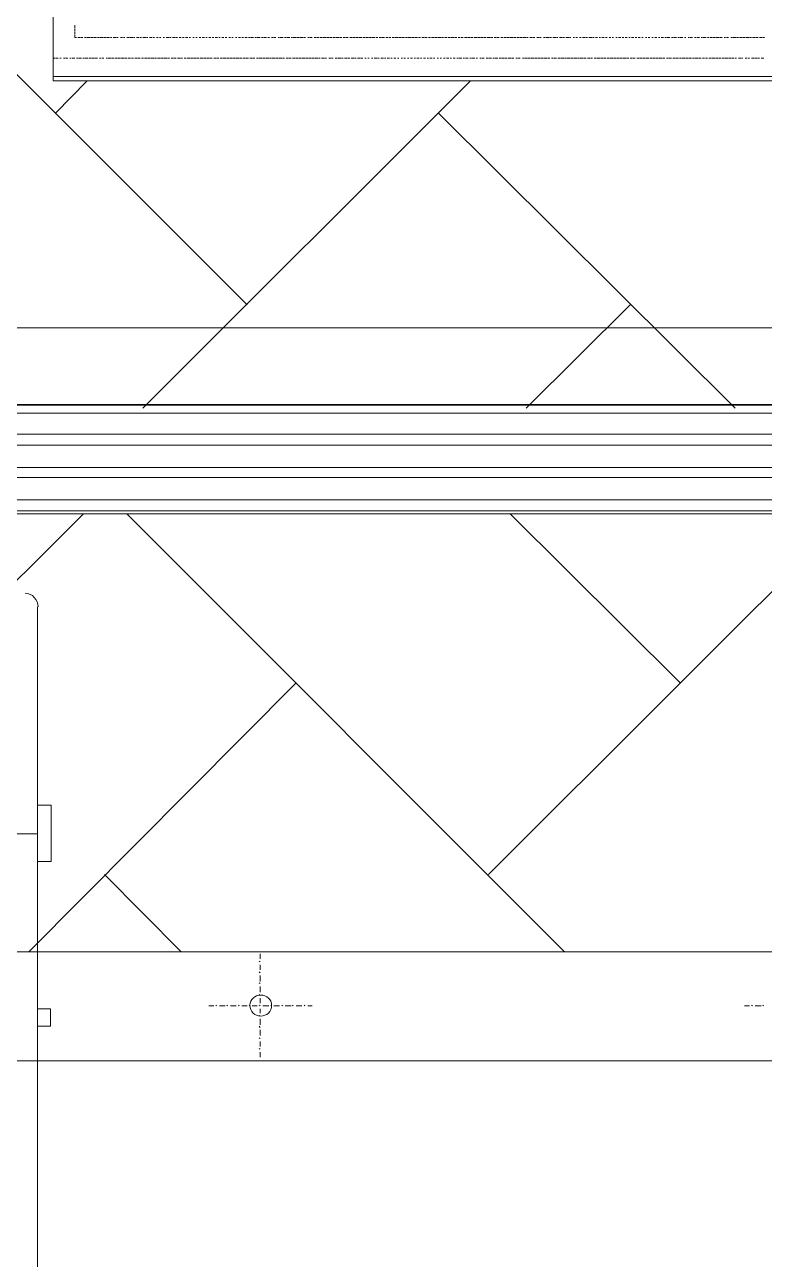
# Model space of a CAD drawing. Header units: millimetres. Extents: x 2928 to 3112, y 1220 to 1280.
# Drawn here: x 2949.934 to 2951.639, y 1262.581 to 1265.428 of the extents above; entities that cross this region are included whole.
import ezdxf

# ---------------------------------------------------------------- set-up
doc = ezdxf.new("R2010")
doc.units = ezdxf.units.MM

msp = doc.modelspace()

# ---------------------------------------------------------------- linework, layer by layer
at = {"color": 9, "linetype": 'Continuous', "lineweight": 13, "true_color": 0xbababa}
for points in [[(2950.44645, 1264.78229), (2949.12143, 1266.10898), (2949.12143, 1266.10898)], [(2950.00477, 1265.22396), (2950.07811, 1265.29896), (2950.07811, 1265.29896)], [(2950.20644, 1264.54395), (2950.96146, 1265.29896), (2950.96146, 1265.29896)], [(2951.57146, 1264.54395), (2950.88812, 1265.22396), (2950.88812, 1265.22396)], [(2951.08979, 1264.54395), (2951.32979, 1264.78229), (2951.32979, 1264.78229)], [(2939.49296, 1264.53229), (2954.77318, 1264.53229), (2954.77318, 1264.53229)], [(2939.49296, 1264.48395), (2954.77318, 1264.48395), (2954.77318, 1264.48395)], [(2939.49296, 1264.45895), (2954.77318, 1264.45895), (2954.77318, 1264.45895)], [(2939.49296, 1264.40729), (2954.77318, 1264.40729), (2954.77318, 1264.40729)], [(2939.49296, 1264.38395), (2954.77318, 1264.38395), (2954.77318, 1264.38395)], [(2939.49296, 1264.33228), (2954.77318, 1264.33228), (2954.77318, 1264.33228)], [(2939.49296, 1264.30728), (2954.77318, 1264.30728), (2954.77318, 1264.30728)], [(2949.23476, 1263.46894), (2950.06978, 1264.30062), (2950.06978, 1264.30062)], [(2951.17812, 1263.2906), (2950.16978, 1264.30062), (2950.16978, 1264.30062)], [(2951.00312, 1263.46894), (2951.83647, 1264.30062), (2951.83647, 1264.30062)], [(2951.4448, 1263.91061), (2951.05312, 1264.30062), (2951.05312, 1264.30062)], [(2949.94311, 1263.2906), (2950.55978, 1263.91061), (2950.55978, 1263.91061)], [(2950.29478, 1263.2906), (2950.11811, 1263.46894), (2950.11811, 1263.46894)]]:
    msp.add_lwpolyline(points, dxfattribs=at)
at = {"color": 7, "linetype": 'Continuous', "lineweight": 20, "true_color": 0x000007}
for points in [[(2952.0148, 1265.75397), (2949.99977, 1265.75397), (2949.99977, 1265.29896), (2952.0148, 1265.29896)], [(2954.85818, 1263.03893), (2954.85818, 1263.2906), (2940.24797, 1263.2906), (2940.24797, 1240.06027), (2954.82318, 1240.06027), (2954.82318, 1240.31361), (2940.49964, 1240.31361), (2940.49964, 1263.03893)]]:
    msp.add_lwpolyline(points, close=True, dxfattribs=at)
at = {"color": 252, "linetype": 'Continuous', "lineweight": 13, "true_color": 0x989898}
for points in [[(2950.04978, 1265.4273), (2950.04978, 1265.42063), (2950.04978, 1265.42063)], [(2950.04978, 1265.41897), (2950.04978, 1265.41397), (2950.04978, 1265.41397)], [(2950.04978, 1265.4123), (2950.04978, 1265.40563), (2950.04978, 1265.40563)], [(2950.04978, 1265.40397), (2950.04978, 1265.39897), (2950.05311, 1265.39897)], [(2950.05644, 1265.39897), (2950.06144, 1265.39897), (2950.06144, 1265.39897)], [(2950.06311, 1265.39897), (2950.06811, 1265.39897), (2950.06811, 1265.39897)], [(2950.07144, 1265.39897), (2950.07644, 1265.39897), (2950.07644, 1265.39897)], [(2950.07811, 1265.39897), (2950.08478, 1265.39897), (2950.08478, 1265.39897)], [(2950.08644, 1265.39897), (2950.09144, 1265.39897), (2950.09144, 1265.39897)], [(2950.09311, 1265.39897), (2950.09978, 1265.39897), (2950.09978, 1265.39897)], [(2950.10144, 1265.39897), (2950.10644, 1265.39897), (2950.10644, 1265.39897)], [(2950.10811, 1265.39897), (2950.11478, 1265.39897), (2950.11478, 1265.39897)], [(2950.11644, 1265.39897), (2950.12144, 1265.39897), (2950.12144, 1265.39897)], [(2950.12311, 1265.39897), (2950.12978, 1265.39897), (2950.12978, 1265.39897)], [(2950.13144, 1265.39897), (2950.13478, 1265.39897), (2950.13478, 1265.39897)], [(2950.13811, 1265.39897), (2950.14478, 1265.39897), (2950.14478, 1265.39897)], [(2950.14644, 1265.39897), (2950.14978, 1265.39897), (2950.14978, 1265.39897)], [(2950.15478, 1265.39897), (2950.15978, 1265.39897), (2950.15978, 1265.39897)], [(2950.16144, 1265.39897), (2950.16478, 1265.39897), (2950.16478, 1265.39897)], [(2950.16978, 1265.39897), (2950.17478, 1265.39897), (2950.17478, 1265.39897)], [(2950.17644, 1265.39897), (2950.18311, 1265.39897), (2950.18311, 1265.39897)], [(2950.18478, 1265.39897), (2950.18811, 1265.39897), (2950.18811, 1265.39897)], [(2950.19144, 1265.39897), (2950.19811, 1265.39897), (2950.19811, 1265.39897)], [(2950.19978, 1265.39897), (2950.20311, 1265.39897), (2950.20311, 1265.39897)], [(2950.20644, 1265.39897), (2950.21311, 1265.39897), (2950.21311, 1265.39897)], [(2950.21478, 1265.39897), (2950.21811, 1265.39897), (2950.21811, 1265.39897)], [(2950.22144, 1265.39897), (2950.22811, 1265.39897), (2950.22811, 1265.39897)], [(2950.22978, 1265.39897), (2950.23311, 1265.39897), (2950.23311, 1265.39897)], [(2950.23811, 1265.39897), (2950.24144, 1265.39897), (2950.24144, 1265.39897)], [(2950.24478, 1265.39897), (2950.24811, 1265.39897), (2950.24811, 1265.39897)], [(2950.25311, 1265.39897), (2950.25644, 1265.39897), (2950.25644, 1265.39897)], [(2950.25978, 1265.39897), (2950.26645, 1265.39897), (2950.26645, 1265.39897)], [(2950.26811, 1265.39897), (2950.27145, 1265.39897), (2950.27145, 1265.39897)], [(2950.27478, 1265.39897), (2950.28145, 1265.39897), (2950.28145, 1265.39897)], [(2950.28311, 1265.39897), (2950.28645, 1265.39897), (2950.28645, 1265.39897)], [(2950.28978, 1265.39897), (2950.29478, 1265.39897), (2950.29478, 1265.39897)], [(2950.29811, 1265.39897), (2950.30145, 1265.39897), (2950.30145, 1265.39897)], [(2950.30478, 1265.39897), (2950.30978, 1265.39897), (2950.30978, 1265.39897)], [(2950.31311, 1265.39897), (2950.31645, 1265.39897), (2950.31645, 1265.39897)], [(2950.32145, 1265.39897), (2950.32478, 1265.39897), (2950.32478, 1265.39897)], [(2950.32811, 1265.39897), (2950.33145, 1265.39897), (2950.33145, 1265.39897)], [(2950.33645, 1265.39897), (2950.33978, 1265.39897), (2950.33978, 1265.39897)], [(2950.34311, 1265.39897), (2950.34811, 1265.39897), (2950.34811, 1265.39897)], [(2950.35145, 1265.39897), (2950.35478, 1265.39897), (2950.35478, 1265.39897)], [(2950.35811, 1265.39897), (2950.36311, 1265.39897), (2950.36311, 1265.39897)], [(2950.36645, 1265.39897), (2950.36978, 1265.39897), (2950.36978, 1265.39897)], [(2950.37311, 1265.39897), (2950.37811, 1265.39897), (2950.37811, 1265.39897)], [(2950.38145, 1265.39897), (2950.38478, 1265.39897), (2950.38478, 1265.39897)], [(2950.38811, 1265.39897), (2950.39311, 1265.39897), (2950.39311, 1265.39897)], [(2950.39645, 1265.39897), (2950.39978, 1265.39897), (2950.39978, 1265.39897)], [(2950.40478, 1265.39897), (2950.40811, 1265.39897), (2950.40811, 1265.39897)], [(2950.41145, 1265.39897), (2950.41478, 1265.39897), (2950.41478, 1265.39897)], [(2950.41978, 1265.39897), (2950.42311, 1265.39897), (2950.42311, 1265.39897)], [(2950.42645, 1265.39897), (2950.43145, 1265.39897), (2950.43145, 1265.39897)], [(2950.43478, 1265.39897), (2950.43811, 1265.39897), (2950.43811, 1265.39897)], [(2950.44145, 1265.39897), (2950.44645, 1265.39897), (2950.44645, 1265.39897)], [(2950.44978, 1265.39897), (2950.45311, 1265.39897), (2950.45311, 1265.39897)], [(2950.45478, 1265.39897), (2950.46145, 1265.39897), (2950.46145, 1265.39897)], [(2950.46478, 1265.39897), (2950.46811, 1265.39897), (2950.46811, 1265.39897)], [(2950.46978, 1265.39897), (2950.47645, 1265.39897), (2950.47645, 1265.39897)], [(2950.47978, 1265.39897), (2950.48311, 1265.39897), (2950.48311, 1265.39897)], [(2950.48478, 1265.39897), (2950.49145, 1265.39897), (2950.49145, 1265.39897)], [(2950.49478, 1265.39897), (2950.49812, 1265.39897), (2950.49812, 1265.39897)], [(2950.50312, 1265.39897), (2950.50645, 1265.39897), (2950.50645, 1265.39897)], [(2950.50812, 1265.39897), (2950.51312, 1265.39897), (2950.51312, 1265.39897)], [(2950.51812, 1265.39897), (2950.52145, 1265.39897), (2950.52145, 1265.39897)], [(2950.52312, 1265.39897), (2950.52978, 1265.39897), (2950.52978, 1265.39897)], [(2950.53312, 1265.39897), (2950.53645, 1265.39897), (2950.53645, 1265.39897)], [(2950.53812, 1265.39897), (2950.54478, 1265.39897), (2950.54478, 1265.39897)], [(2950.54812, 1265.39897), (2950.55145, 1265.39897), (2950.55145, 1265.39897)], [(2950.55312, 1265.39897), (2950.55978, 1265.39897), (2950.55978, 1265.39897)], [(2950.56145, 1265.39897), (2950.56645, 1265.39897), (2950.56645, 1265.39897)], [(2950.56812, 1265.39897), (2950.57478, 1265.39897), (2950.57478, 1265.39897)], [(2950.57645, 1265.39897), (2950.58145, 1265.39897), (2950.58145, 1265.39897)], [(2950.58645, 1265.39897), (2950.58978, 1265.39897), (2950.58978, 1265.39897)], [(2950.59145, 1265.39897), (2950.59645, 1265.39897), (2950.59645, 1265.39897)], [(2950.60145, 1265.39897), (2950.60478, 1265.39897), (2950.60478, 1265.39897)], [(2950.60645, 1265.39897), (2950.61312, 1265.39897), (2950.61312, 1265.39897)], [(2950.61478, 1265.39897), (2950.61978, 1265.39897), (2950.61978, 1265.39897)], [(2950.62145, 1265.39897), (2950.62812, 1265.39897), (2950.62812, 1265.39897)], [(2950.62978, 1265.39897), (2950.63478, 1265.39897), (2950.63478, 1265.39897)], [(2950.63645, 1265.39897), (2950.64312, 1265.39897), (2950.64312, 1265.39897)], [(2950.64478, 1265.39897), (2950.64978, 1265.39897), (2950.64978, 1265.39897)], [(2950.65145, 1265.39897), (2950.65812, 1265.39897), (2950.65812, 1265.39897)], [(2950.65978, 1265.39897), (2950.66478, 1265.39897), (2950.66478, 1265.39897)], [(2950.66812, 1265.39897), (2950.67312, 1265.39897), (2950.67312, 1265.39897)], [(2950.67478, 1265.39897), (2950.67978, 1265.39897), (2950.67978, 1265.39897)], [(2950.68312, 1265.39897), (2950.68812, 1265.39897), (2950.68812, 1265.39897)], [(2950.68978, 1265.39897), (2950.69645, 1265.39897), (2950.69645, 1265.39897)], [(2950.69812, 1265.39897), (2950.70312, 1265.39897), (2950.70312, 1265.39897)], [(2950.70478, 1265.39897), (2950.71145, 1265.39897), (2950.71145, 1265.39897)], [(2950.71312, 1265.39897), (2950.71812, 1265.39897), (2950.71812, 1265.39897)], [(2950.71978, 1265.39897), (2950.72645, 1265.39897), (2950.72645, 1265.39897)], [(2950.72812, 1265.39897), (2950.73312, 1265.39897), (2950.73312, 1265.39897)], [(2950.73479, 1265.39897), (2950.74145, 1265.39897), (2950.74145, 1265.39897)], [(2950.74312, 1265.39897), (2950.74812, 1265.39897), (2950.74812, 1265.39897)], [(2950.75145, 1265.39897), (2950.75645, 1265.39897), (2950.75645, 1265.39897)], [(2950.75812, 1265.39897), (2950.76312, 1265.39897), (2950.76312, 1265.39897)], [(2950.76645, 1265.39897), (2950.77145, 1265.39897), (2950.77145, 1265.39897)], [(2950.77312, 1265.39897), (2950.77812, 1265.39897), (2950.77812, 1265.39897)], [(2950.78145, 1265.39897), (2950.78645, 1265.39897), (2950.78645, 1265.39897)], [(2950.78812, 1265.39897), (2950.79479, 1265.39897), (2950.79479, 1265.39897)], [(2950.79645, 1265.39897), (2950.80145, 1265.39897), (2950.80145, 1265.39897)], [(2950.80312, 1265.39897), (2950.80979, 1265.39897), (2950.80979, 1265.39897)], [(2950.81145, 1265.39897), (2950.81645, 1265.39897), (2950.81645, 1265.39897)], [(2950.81812, 1265.39897), (2950.82479, 1265.39897), (2950.82479, 1265.39897)], [(2950.82645, 1265.39897), (2950.83145, 1265.39897), (2950.83145, 1265.39897)], [(2950.83312, 1265.39897), (2950.83979, 1265.39897), (2950.83979, 1265.39897)], [(2950.84145, 1265.39897), (2950.84645, 1265.39897), (2950.84645, 1265.39897)], [(2950.84979, 1265.39897), (2950.85479, 1265.39897), (2950.85479, 1265.39897)], [(2950.85645, 1265.39897), (2950.86145, 1265.39897), (2950.86145, 1265.39897)], [(2950.86479, 1265.39897), (2950.86979, 1265.39897), (2950.86979, 1265.39897)], [(2950.87145, 1265.39897), (2950.87812, 1265.39897), (2950.87812, 1265.39897)], [(2950.87979, 1265.39897), (2950.88479, 1265.39897), (2950.88479, 1265.39897)], [(2950.88645, 1265.39897), (2950.89312, 1265.39897), (2950.89312, 1265.39897)], [(2950.89479, 1265.39897), (2950.89979, 1265.39897), (2950.89979, 1265.39897)], [(2950.90145, 1265.39897), (2950.90812, 1265.39897), (2950.90812, 1265.39897)], [(2950.90979, 1265.39897), (2950.91479, 1265.39897), (2950.91479, 1265.39897)], [(2950.91645, 1265.39897), (2950.92312, 1265.39897), (2950.92312, 1265.39897)], [(2950.92479, 1265.39897), (2950.92979, 1265.39897), (2950.92979, 1265.39897)], [(2950.93312, 1265.39897), (2950.93812, 1265.39897), (2950.93812, 1265.39897)], [(2950.93979, 1265.39897), (2950.94479, 1265.39897), (2950.94479, 1265.39897)], [(2950.94812, 1265.39897), (2950.95312, 1265.39897), (2950.95312, 1265.39897)], [(2950.95479, 1265.39897), (2950.96146, 1265.39897), (2950.96146, 1265.39897)], [(2950.96312, 1265.39897), (2950.96812, 1265.39897), (2950.96812, 1265.39897)], [(2950.96979, 1265.39897), (2950.97646, 1265.39897), (2950.97646, 1265.39897)], [(2950.97812, 1265.39897), (2950.98312, 1265.39897), (2950.98312, 1265.39897)], [(2950.98479, 1265.39897), (2950.99146, 1265.39897), (2950.99146, 1265.39897)], [(2950.99312, 1265.39897), (2950.99812, 1265.39897), (2950.99812, 1265.39897)], [(2950.99979, 1265.39897), (2951.00646, 1265.39897), (2951.00646, 1265.39897)], [(2951.00812, 1265.39897), (2951.01312, 1265.39897), (2951.01312, 1265.39897)], [(2951.01646, 1265.39897), (2951.02146, 1265.39897), (2951.02146, 1265.39897)], [(2951.02312, 1265.39897), (2951.02812, 1265.39897), (2951.02812, 1265.39897)], [(2951.03146, 1265.39897), (2951.03646, 1265.39897), (2951.03646, 1265.39897)], [(2951.03812, 1265.39897), (2951.04479, 1265.39897), (2951.04479, 1265.39897)], [(2951.04646, 1265.39897), (2951.05146, 1265.39897), (2951.05146, 1265.39897)], [(2951.05312, 1265.39897), (2951.05979, 1265.39897), (2951.05979, 1265.39897)], [(2951.06146, 1265.39897), (2951.06646, 1265.39897), (2951.06646, 1265.39897)], [(2951.06812, 1265.39897), (2951.07479, 1265.39897), (2951.07479, 1265.39897)], [(2951.07646, 1265.39897), (2951.08146, 1265.39897), (2951.08146, 1265.39897)], [(2951.08312, 1265.39897), (2951.08979, 1265.39897), (2951.08979, 1265.39897)], [(2951.09146, 1265.39897), (2951.09479, 1265.39897), (2951.09479, 1265.39897)], [(2951.09812, 1265.39897), (2951.10479, 1265.39897), (2951.10479, 1265.39897)], [(2951.10646, 1265.39897), (2951.10979, 1265.39897), (2951.10979, 1265.39897)], [(2951.11479, 1265.39897), (2951.11979, 1265.39897), (2951.11979, 1265.39897)], [(2951.12146, 1265.39897), (2951.12479, 1265.39897), (2951.12479, 1265.39897)], [(2951.12979, 1265.39897), (2951.13479, 1265.39897), (2951.13479, 1265.39897)], [(2951.13646, 1265.39897), (2951.14312, 1265.39897), (2951.14312, 1265.39897)], [(2951.14479, 1265.39897), (2951.14812, 1265.39897), (2951.14812, 1265.39897)], [(2951.15146, 1265.39897), (2951.15812, 1265.39897), (2951.15812, 1265.39897)], [(2951.15979, 1265.39897), (2951.16312, 1265.39897), (2951.16312, 1265.39897)], [(2951.16646, 1265.39897), (2951.17312, 1265.39897), (2951.17312, 1265.39897)], [(2951.17479, 1265.39897), (2951.17812, 1265.39897), (2951.17812, 1265.39897)], [(2951.18146, 1265.39897), (2951.18812, 1265.39897), (2951.18812, 1265.39897)], [(2951.18979, 1265.39897), (2951.19312, 1265.39897), (2951.19312, 1265.39897)], [(2951.19813, 1265.39897), (2951.20146, 1265.39897), (2951.20146, 1265.39897)], [(2951.20479, 1265.39897), (2951.20813, 1265.39897), (2951.20813, 1265.39897)], [(2951.21313, 1265.39897), (2951.21646, 1265.39897), (2951.21646, 1265.39897)], [(2951.21979, 1265.39897), (2951.22646, 1265.39897), (2951.22646, 1265.39897)], [(2951.22813, 1265.39897), (2951.23146, 1265.39897), (2951.23146, 1265.39897)], [(2951.23479, 1265.39897), (2951.24146, 1265.39897), (2951.24146, 1265.39897)], [(2951.24313, 1265.39897), (2951.24646, 1265.39897), (2951.24646, 1265.39897)], [(2951.24979, 1265.39897), (2951.25479, 1265.39897), (2951.25479, 1265.39897)], [(2951.25813, 1265.39897), (2951.26146, 1265.39897), (2951.26146, 1265.39897)], [(2951.26479, 1265.39897), (2951.26979, 1265.39897), (2951.26979, 1265.39897)], [(2951.27313, 1265.39897), (2951.27646, 1265.39897), (2951.27646, 1265.39897)], [(2951.28146, 1265.39897), (2951.28479, 1265.39897), (2951.28479, 1265.39897)], [(2951.28813, 1265.39897), (2951.29146, 1265.39897), (2951.29146, 1265.39897)], [(2951.29646, 1265.39897), (2951.29979, 1265.39897), (2951.29979, 1265.39897)], [(2951.30313, 1265.39897), (2951.30813, 1265.39897), (2951.30813, 1265.39897)], [(2951.31146, 1265.39897), (2951.31479, 1265.39897), (2951.31479, 1265.39897)], [(2951.31813, 1265.39897), (2951.32313, 1265.39897), (2951.32313, 1265.39897)], [(2951.32646, 1265.39897), (2951.32979, 1265.39897), (2951.32979, 1265.39897)], [(2951.33313, 1265.39897), (2951.33813, 1265.39897), (2951.33813, 1265.39897)], [(2951.34146, 1265.39897), (2951.34479, 1265.39897), (2951.34479, 1265.39897)], [(2951.34813, 1265.39897), (2951.35313, 1265.39897), (2951.35313, 1265.39897)], [(2951.35646, 1265.39897), (2951.35979, 1265.39897), (2951.35979, 1265.39897)], [(2951.36479, 1265.39897), (2951.36813, 1265.39897), (2951.36813, 1265.39897)], [(2951.37146, 1265.39897), (2951.37479, 1265.39897), (2951.37479, 1265.39897)], [(2951.37979, 1265.39897), (2951.38313, 1265.39897), (2951.38313, 1265.39897)], [(2951.38646, 1265.39897), (2951.39146, 1265.39897), (2951.39146, 1265.39897)], [(2951.39479, 1265.39897), (2951.39813, 1265.39897), (2951.39813, 1265.39897)], [(2951.40146, 1265.39897), (2951.40646, 1265.39897), (2951.40646, 1265.39897)], [(2951.40979, 1265.39897), (2951.41313, 1265.39897), (2951.41313, 1265.39897)], [(2951.41479, 1265.39897), (2951.42146, 1265.39897), (2951.42146, 1265.39897)], [(2951.42479, 1265.39897), (2951.42813, 1265.39897), (2951.42813, 1265.39897)], [(2951.4298, 1265.39897), (2951.43646, 1265.39897), (2951.43646, 1265.39897)], [(2951.4398, 1265.39897), (2951.44313, 1265.39897), (2951.44313, 1265.39897)], [(2951.4448, 1265.39897), (2951.45146, 1265.39897), (2951.45146, 1265.39897)], [(2951.4548, 1265.39897), (2951.45813, 1265.39897), (2951.45813, 1265.39897)], [(2951.46313, 1265.39897), (2951.46646, 1265.39897), (2951.46646, 1265.39897)], [(2951.46813, 1265.39897), (2951.47313, 1265.39897), (2951.47313, 1265.39897)], [(2951.47813, 1265.39897), (2951.48146, 1265.39897), (2951.48146, 1265.39897)], [(2951.48313, 1265.39897), (2951.4898, 1265.39897), (2951.4898, 1265.39897)], [(2951.49313, 1265.39897), (2951.49646, 1265.39897), (2951.49646, 1265.39897)], [(2951.49813, 1265.39897), (2951.5048, 1265.39897), (2951.5048, 1265.39897)], [(2951.50813, 1265.39897), (2951.51146, 1265.39897), (2951.51146, 1265.39897)], [(2951.51313, 1265.39897), (2951.5198, 1265.39897), (2951.5198, 1265.39897)], [(2951.52146, 1265.39897), (2951.52646, 1265.39897), (2951.52646, 1265.39897)], [(2951.52813, 1265.39897), (2951.5348, 1265.39897), (2951.5348, 1265.39897)], [(2951.53646, 1265.39897), (2951.54146, 1265.39897), (2951.54146, 1265.39897)], [(2951.54646, 1265.39897), (2951.5498, 1265.39897), (2951.5498, 1265.39897)], [(2951.55146, 1265.39897), (2951.55646, 1265.39897), (2951.55646, 1265.39897)], [(2951.56146, 1265.39897), (2951.5648, 1265.39897), (2951.5648, 1265.39897)], [(2951.56646, 1265.39897), (2951.57313, 1265.39897), (2951.57313, 1265.39897)], [(2951.5748, 1265.39897), (2951.5798, 1265.39897), (2951.5798, 1265.39897)], [(2951.58146, 1265.39897), (2951.58813, 1265.39897), (2951.58813, 1265.39897)], [(2951.5898, 1265.39897), (2951.5948, 1265.39897), (2951.5948, 1265.39897)], [(2951.59646, 1265.39897), (2951.60313, 1265.39897), (2951.60313, 1265.39897)], [(2951.6048, 1265.39897), (2951.6098, 1265.39897), (2951.6098, 1265.39897)], [(2951.61146, 1265.39897), (2951.61813, 1265.39897), (2951.61813, 1265.39897)], [(2951.6198, 1265.39897), (2951.6248, 1265.39897), (2951.6248, 1265.39897)], [(2951.62813, 1265.39897), (2951.63313, 1265.39897), (2951.63313, 1265.39897)], [(2951.6348, 1265.39897), (2951.6398, 1265.39897), (2951.6398, 1265.39897)], [(2949.99977, 1265.35063), (2950.00311, 1265.35063), (2950.00311, 1265.35063)], [(2950.00477, 1265.35063), (2950.01144, 1265.35063), (2950.01144, 1265.35063)], [(2950.01477, 1265.35063), (2950.01811, 1265.35063), (2950.01811, 1265.35063)], [(2950.02311, 1265.35063), (2950.02644, 1265.35063), (2950.02644, 1265.35063)], [(2950.02811, 1265.35063), (2950.03311, 1265.35063), (2950.03311, 1265.35063)], [(2950.03811, 1265.35063), (2950.04144, 1265.35063), (2950.04144, 1265.35063)], [(2950.04311, 1265.35063), (2950.04978, 1265.35063), (2950.04978, 1265.35063)], [(2950.05311, 1265.35063), (2950.05644, 1265.35063), (2950.05644, 1265.35063)], [(2950.05811, 1265.35063), (2950.06478, 1265.35063), (2950.06478, 1265.35063)], [(2950.06811, 1265.35063), (2950.07144, 1265.35063), (2950.07144, 1265.35063)], [(2950.07311, 1265.35063), (2950.07978, 1265.35063), (2950.07978, 1265.35063)], [(2950.08144, 1265.35063), (2950.08644, 1265.35063), (2950.08644, 1265.35063)], [(2950.08811, 1265.35063), (2950.09478, 1265.35063), (2950.09478, 1265.35063)], [(2950.09644, 1265.35063), (2950.10144, 1265.35063), (2950.10144, 1265.35063)], [(2950.10644, 1265.35063), (2950.10978, 1265.35063), (2950.10978, 1265.35063)], [(2950.11144, 1265.35063), (2950.11644, 1265.35063), (2950.11644, 1265.35063)], [(2950.12144, 1265.35063), (2950.12478, 1265.35063), (2950.12478, 1265.35063)], [(2950.12644, 1265.35063), (2950.13311, 1265.35063), (2950.13311, 1265.35063)], [(2950.13478, 1265.35063), (2950.13978, 1265.35063), (2950.13978, 1265.35063)], [(2950.14144, 1265.35063), (2950.14811, 1265.35063), (2950.14811, 1265.35063)], [(2950.14978, 1265.35063), (2950.15478, 1265.35063), (2950.15478, 1265.35063)], [(2950.15644, 1265.35063), (2950.16311, 1265.35063), (2950.16311, 1265.35063)], [(2950.16478, 1265.35063), (2950.16978, 1265.35063), (2950.16978, 1265.35063)], [(2950.17144, 1265.35063), (2950.17811, 1265.35063), (2950.17811, 1265.35063)], [(2950.17978, 1265.35063), (2950.18478, 1265.35063), (2950.18478, 1265.35063)], [(2950.18811, 1265.35063), (2950.19311, 1265.35063), (2950.19311, 1265.35063)], [(2950.19478, 1265.35063), (2950.19978, 1265.35063), (2950.19978, 1265.35063)], [(2950.20311, 1265.35063), (2950.20811, 1265.35063), (2950.20811, 1265.35063)], [(2950.20978, 1265.35063), (2950.21644, 1265.35063), (2950.21644, 1265.35063)], [(2950.21811, 1265.35063), (2950.22311, 1265.35063), (2950.22311, 1265.35063)], [(2950.22478, 1265.35063), (2950.23144, 1265.35063), (2950.23144, 1265.35063)], [(2950.23311, 1265.35063), (2950.23811, 1265.35063), (2950.23811, 1265.35063)], [(2950.23978, 1265.35063), (2950.24644, 1265.35063), (2950.24644, 1265.35063)], [(2950.24811, 1265.35063), (2950.25311, 1265.35063), (2950.25311, 1265.35063)], [(2950.25478, 1265.35063), (2950.26145, 1265.35063), (2950.26145, 1265.35063)], [(2950.26311, 1265.35063), (2950.26811, 1265.35063), (2950.26811, 1265.35063)], [(2950.27145, 1265.35063), (2950.27645, 1265.35063), (2950.27645, 1265.35063)], [(2950.27811, 1265.35063), (2950.28311, 1265.35063), (2950.28311, 1265.35063)], [(2950.28645, 1265.35063), (2950.29145, 1265.35063), (2950.29145, 1265.35063)], [(2950.29311, 1265.35063), (2950.29811, 1265.35063), (2950.29811, 1265.35063)], [(2950.30145, 1265.35063), (2950.30645, 1265.35063), (2950.30645, 1265.35063)], [(2950.30811, 1265.35063), (2950.31478, 1265.35063), (2950.31478, 1265.35063)], [(2950.31645, 1265.35063), (2950.32145, 1265.35063), (2950.32145, 1265.35063)], [(2950.32311, 1265.35063), (2950.32978, 1265.35063), (2950.32978, 1265.35063)], [(2950.33145, 1265.35063), (2950.33645, 1265.35063), (2950.33645, 1265.35063)], [(2950.33811, 1265.35063), (2950.34478, 1265.35063), (2950.34478, 1265.35063)], [(2950.34645, 1265.35063), (2950.35145, 1265.35063), (2950.35145, 1265.35063)], [(2950.35311, 1265.35063), (2950.35978, 1265.35063), (2950.35978, 1265.35063)], [(2950.36145, 1265.35063), (2950.36645, 1265.35063), (2950.36645, 1265.35063)], [(2950.36978, 1265.35063), (2950.37478, 1265.35063), (2950.37478, 1265.35063)], [(2950.37645, 1265.35063), (2950.38145, 1265.35063), (2950.38145, 1265.35063)], [(2950.38478, 1265.35063), (2950.38978, 1265.35063), (2950.38978, 1265.35063)], [(2950.39145, 1265.35063), (2950.39811, 1265.35063), (2950.39811, 1265.35063)], [(2950.39978, 1265.35063), (2950.40478, 1265.35063), (2950.40478, 1265.35063)], [(2950.40645, 1265.35063), (2950.41311, 1265.35063), (2950.41311, 1265.35063)], [(2950.41478, 1265.35063), (2950.41978, 1265.35063), (2950.41978, 1265.35063)], [(2950.42145, 1265.35063), (2950.42811, 1265.35063), (2950.42811, 1265.35063)], [(2950.42978, 1265.35063), (2950.43478, 1265.35063), (2950.43478, 1265.35063)], [(2950.43645, 1265.35063), (2950.44311, 1265.35063), (2950.44311, 1265.35063)], [(2950.44478, 1265.35063), (2950.44978, 1265.35063), (2950.44978, 1265.35063)], [(2950.45311, 1265.35063), (2950.45811, 1265.35063), (2950.45811, 1265.35063)], [(2950.45978, 1265.35063), (2950.46478, 1265.35063), (2950.46478, 1265.35063)], [(2950.46811, 1265.35063), (2950.47311, 1265.35063), (2950.47311, 1265.35063)], [(2950.47478, 1265.35063), (2950.48145, 1265.35063), (2950.48145, 1265.35063)], [(2950.48311, 1265.35063), (2950.48811, 1265.35063), (2950.48811, 1265.35063)], [(2950.48978, 1265.35063), (2950.49645, 1265.35063), (2950.49645, 1265.35063)], [(2950.49812, 1265.35063), (2950.50312, 1265.35063), (2950.50312, 1265.35063)], [(2950.50478, 1265.35063), (2950.51145, 1265.35063), (2950.51145, 1265.35063)], [(2950.51312, 1265.35063), (2950.51812, 1265.35063), (2950.51812, 1265.35063)], [(2950.51978, 1265.35063), (2950.52645, 1265.35063), (2950.52645, 1265.35063)], [(2950.52812, 1265.35063), (2950.53312, 1265.35063), (2950.53312, 1265.35063)], [(2950.53645, 1265.35063), (2950.54145, 1265.35063), (2950.54145, 1265.35063)], [(2950.54312, 1265.35063), (2950.54812, 1265.35063), (2950.54812, 1265.35063)], [(2950.55145, 1265.35063), (2950.55645, 1265.35063), (2950.55645, 1265.35063)], [(2950.55812, 1265.35063), (2950.56478, 1265.35063), (2950.56478, 1265.35063)], [(2950.56645, 1265.35063), (2950.57145, 1265.35063), (2950.57145, 1265.35063)], [(2950.57312, 1265.35063), (2950.57978, 1265.35063), (2950.57978, 1265.35063)], [(2950.58145, 1265.35063), (2950.58645, 1265.35063), (2950.58645, 1265.35063)], [(2950.58812, 1265.35063), (2950.59478, 1265.35063), (2950.59478, 1265.35063)], [(2950.59645, 1265.35063), (2950.60145, 1265.35063), (2950.60145, 1265.35063)], [(2950.60312, 1265.35063), (2950.60978, 1265.35063), (2950.60978, 1265.35063)], [(2950.61145, 1265.35063), (2950.61478, 1265.35063), (2950.61478, 1265.35063)], [(2950.61812, 1265.35063), (2950.62478, 1265.35063), (2950.62478, 1265.35063)], [(2950.62645, 1265.35063), (2950.62978, 1265.35063), (2950.62978, 1265.35063)], [(2950.63478, 1265.35063), (2950.63978, 1265.35063), (2950.63978, 1265.35063)], [(2950.64145, 1265.35063), (2950.64478, 1265.35063), (2950.64478, 1265.35063)], [(2950.64978, 1265.35063), (2950.65478, 1265.35063), (2950.65478, 1265.35063)], [(2950.65645, 1265.35063), (2950.66312, 1265.35063), (2950.66312, 1265.35063)], [(2950.66478, 1265.35063), (2950.66812, 1265.35063), (2950.66812, 1265.35063)], [(2950.67145, 1265.35063), (2950.67812, 1265.35063), (2950.67812, 1265.35063)], [(2950.67978, 1265.35063), (2950.68312, 1265.35063), (2950.68312, 1265.35063)], [(2950.68645, 1265.35063), (2950.69312, 1265.35063), (2950.69312, 1265.35063)], [(2950.69478, 1265.35063), (2950.69812, 1265.35063), (2950.69812, 1265.35063)], [(2950.70145, 1265.35063), (2950.70812, 1265.35063), (2950.70812, 1265.35063)], [(2950.70978, 1265.35063), (2950.71312, 1265.35063), (2950.71312, 1265.35063)], [(2950.71812, 1265.35063), (2950.72145, 1265.35063), (2950.72145, 1265.35063)], [(2950.72478, 1265.35063), (2950.72812, 1265.35063), (2950.72812, 1265.35063)], [(2950.73312, 1265.35063), (2950.73645, 1265.35063), (2950.73645, 1265.35063)], [(2950.73979, 1265.35063), (2950.74645, 1265.35063), (2950.74645, 1265.35063)], [(2950.74812, 1265.35063), (2950.75145, 1265.35063), (2950.75145, 1265.35063)], [(2950.75479, 1265.35063), (2950.76145, 1265.35063), (2950.76145, 1265.35063)], [(2950.76312, 1265.35063), (2950.76645, 1265.35063), (2950.76645, 1265.35063)], [(2950.76979, 1265.35063), (2950.77479, 1265.35063), (2950.77479, 1265.35063)], [(2950.77812, 1265.35063), (2950.78145, 1265.35063), (2950.78145, 1265.35063)], [(2950.78479, 1265.35063), (2950.78979, 1265.35063), (2950.78979, 1265.35063)], [(2950.79312, 1265.35063), (2950.79645, 1265.35063), (2950.79645, 1265.35063)], [(2950.80145, 1265.35063), (2950.80479, 1265.35063), (2950.80479, 1265.35063)], [(2950.80812, 1265.35063), (2950.81145, 1265.35063), (2950.81145, 1265.35063)], [(2950.81645, 1265.35063), (2950.81979, 1265.35063), (2950.81979, 1265.35063)], [(2950.82312, 1265.35063), (2950.82812, 1265.35063), (2950.82812, 1265.35063)], [(2950.83145, 1265.35063), (2950.83479, 1265.35063), (2950.83479, 1265.35063)], [(2950.83812, 1265.35063), (2950.84312, 1265.35063), (2950.84312, 1265.35063)], [(2950.84645, 1265.35063), (2950.84979, 1265.35063), (2950.84979, 1265.35063)], [(2950.85312, 1265.35063), (2950.85812, 1265.35063), (2950.85812, 1265.35063)], [(2950.86145, 1265.35063), (2950.86479, 1265.35063), (2950.86479, 1265.35063)], [(2950.86812, 1265.35063), (2950.87312, 1265.35063), (2950.87312, 1265.35063)], [(2950.87645, 1265.35063), (2950.87979, 1265.35063), (2950.87979, 1265.35063)], [(2950.88479, 1265.35063), (2950.88812, 1265.35063), (2950.88812, 1265.35063)], [(2950.89145, 1265.35063), (2950.89479, 1265.35063), (2950.89479, 1265.35063)], [(2950.89979, 1265.35063), (2950.90312, 1265.35063), (2950.90312, 1265.35063)], [(2950.90645, 1265.35063), (2950.91145, 1265.35063), (2950.91145, 1265.35063)], [(2950.91479, 1265.35063), (2950.91812, 1265.35063), (2950.91812, 1265.35063)], [(2950.92145, 1265.35063), (2950.92645, 1265.35063), (2950.92645, 1265.35063)], [(2950.92979, 1265.35063), (2950.93312, 1265.35063), (2950.93312, 1265.35063)], [(2950.93479, 1265.35063), (2950.94145, 1265.35063), (2950.94145, 1265.35063)], [(2950.94479, 1265.35063), (2950.94812, 1265.35063), (2950.94812, 1265.35063)], [(2950.94979, 1265.35063), (2950.95645, 1265.35063), (2950.95645, 1265.35063)], [(2950.95979, 1265.35063), (2950.96312, 1265.35063), (2950.96312, 1265.35063)], [(2950.96479, 1265.35063), (2950.97146, 1265.35063), (2950.97146, 1265.35063)], [(2950.97479, 1265.35063), (2950.97812, 1265.35063), (2950.97812, 1265.35063)], [(2950.98312, 1265.35063), (2950.98646, 1265.35063), (2950.98646, 1265.35063)], [(2950.98812, 1265.35063), (2950.99312, 1265.35063), (2950.99312, 1265.35063)], [(2950.99812, 1265.35063), (2951.00146, 1265.35063), (2951.00146, 1265.35063)], [(2951.00312, 1265.35063), (2951.00979, 1265.35063), (2951.00979, 1265.35063)], [(2951.01312, 1265.35063), (2951.01646, 1265.35063), (2951.01646, 1265.35063)], [(2951.01812, 1265.35063), (2951.02479, 1265.35063), (2951.02479, 1265.35063)], [(2951.02812, 1265.35063), (2951.03146, 1265.35063), (2951.03146, 1265.35063)], [(2951.03312, 1265.35063), (2951.03979, 1265.35063), (2951.03979, 1265.35063)], [(2951.04146, 1265.35063), (2951.04646, 1265.35063), (2951.04646, 1265.35063)], [(2951.04812, 1265.35063), (2951.05479, 1265.35063), (2951.05479, 1265.35063)], [(2951.05646, 1265.35063), (2951.06146, 1265.35063), (2951.06146, 1265.35063)], [(2951.06646, 1265.35063), (2951.06979, 1265.35063), (2951.06979, 1265.35063)], [(2951.07146, 1265.35063), (2951.07646, 1265.35063), (2951.07646, 1265.35063)], [(2951.08146, 1265.35063), (2951.08479, 1265.35063), (2951.08479, 1265.35063)], [(2951.08646, 1265.35063), (2951.09312, 1265.35063), (2951.09312, 1265.35063)], [(2951.09479, 1265.35063), (2951.09979, 1265.35063), (2951.09979, 1265.35063)], [(2951.10146, 1265.35063), (2951.10812, 1265.35063), (2951.10812, 1265.35063)], [(2951.10979, 1265.35063), (2951.11479, 1265.35063), (2951.11479, 1265.35063)], [(2951.11646, 1265.35063), (2951.12312, 1265.35063), (2951.12312, 1265.35063)], [(2951.12479, 1265.35063), (2951.12979, 1265.35063), (2951.12979, 1265.35063)], [(2951.13146, 1265.35063), (2951.13812, 1265.35063), (2951.13812, 1265.35063)], [(2951.13979, 1265.35063), (2951.14479, 1265.35063), (2951.14479, 1265.35063)], [(2951.14812, 1265.35063), (2951.15312, 1265.35063), (2951.15312, 1265.35063)], [(2951.15479, 1265.35063), (2951.15979, 1265.35063), (2951.15979, 1265.35063)], [(2951.16312, 1265.35063), (2951.16812, 1265.35063), (2951.16812, 1265.35063)], [(2951.16979, 1265.35063), (2951.17646, 1265.35063), (2951.17646, 1265.35063)], [(2951.17812, 1265.35063), (2951.18312, 1265.35063), (2951.18312, 1265.35063)], [(2951.18479, 1265.35063), (2951.19146, 1265.35063), (2951.19146, 1265.35063)], [(2951.19312, 1265.35063), (2951.19813, 1265.35063), (2951.19813, 1265.35063)], [(2951.19979, 1265.35063), (2951.20646, 1265.35063), (2951.20646, 1265.35063)], [(2951.20813, 1265.35063), (2951.21313, 1265.35063), (2951.21313, 1265.35063)], [(2951.21479, 1265.35063), (2951.22146, 1265.35063), (2951.22146, 1265.35063)], [(2951.22313, 1265.35063), (2951.22813, 1265.35063), (2951.22813, 1265.35063)], [(2951.23146, 1265.35063), (2951.23646, 1265.35063), (2951.23646, 1265.35063)], [(2951.23813, 1265.35063), (2951.24313, 1265.35063), (2951.24313, 1265.35063)], [(2951.24646, 1265.35063), (2951.25146, 1265.35063), (2951.25146, 1265.35063)], [(2951.25313, 1265.35063), (2951.25979, 1265.35063), (2951.25979, 1265.35063)], [(2951.26146, 1265.35063), (2951.26646, 1265.35063), (2951.26646, 1265.35063)], [(2951.26813, 1265.35063), (2951.27479, 1265.35063), (2951.27479, 1265.35063)], [(2951.27646, 1265.35063), (2951.28146, 1265.35063), (2951.28146, 1265.35063)], [(2951.28313, 1265.35063), (2951.28979, 1265.35063), (2951.28979, 1265.35063)], [(2951.29146, 1265.35063), (2951.29646, 1265.35063), (2951.29646, 1265.35063)], [(2951.29813, 1265.35063), (2951.30479, 1265.35063), (2951.30479, 1265.35063)], [(2951.30646, 1265.35063), (2951.31146, 1265.35063), (2951.31146, 1265.35063)], [(2951.31313, 1265.35063), (2951.31979, 1265.35063), (2951.31979, 1265.35063)], [(2951.32146, 1265.35063), (2951.32646, 1265.35063), (2951.32646, 1265.35063)], [(2951.32979, 1265.35063), (2951.33479, 1265.35063), (2951.33479, 1265.35063)], [(2951.33646, 1265.35063), (2951.34146, 1265.35063), (2951.34146, 1265.35063)], [(2951.34479, 1265.35063), (2951.34979, 1265.35063), (2951.34979, 1265.35063)], [(2951.35146, 1265.35063), (2951.35813, 1265.35063), (2951.35813, 1265.35063)], [(2951.35979, 1265.35063), (2951.36479, 1265.35063), (2951.36479, 1265.35063)], [(2951.36646, 1265.35063), (2951.37313, 1265.35063), (2951.37313, 1265.35063)], [(2951.37479, 1265.35063), (2951.37979, 1265.35063), (2951.37979, 1265.35063)], [(2951.38146, 1265.35063), (2951.38813, 1265.35063), (2951.38813, 1265.35063)], [(2951.38979, 1265.35063), (2951.39479, 1265.35063), (2951.39479, 1265.35063)], [(2951.39646, 1265.35063), (2951.40313, 1265.35063), (2951.40313, 1265.35063)], [(2951.40479, 1265.35063), (2951.40979, 1265.35063), (2951.40979, 1265.35063)], [(2951.41313, 1265.35063), (2951.41813, 1265.35063), (2951.41813, 1265.35063)], [(2951.41979, 1265.35063), (2951.42479, 1265.35063), (2951.42479, 1265.35063)], [(2951.42813, 1265.35063), (2951.43313, 1265.35063), (2951.43313, 1265.35063)], [(2951.4348, 1265.35063), (2951.44146, 1265.35063), (2951.44146, 1265.35063)], [(2951.44313, 1265.35063), (2951.44813, 1265.35063), (2951.44813, 1265.35063)], [(2951.4498, 1265.35063), (2951.45646, 1265.35063), (2951.45646, 1265.35063)], [(2951.45813, 1265.35063), (2951.46313, 1265.35063), (2951.46313, 1265.35063)], [(2951.4648, 1265.35063), (2951.47146, 1265.35063), (2951.47146, 1265.35063)], [(2951.47313, 1265.35063), (2951.47813, 1265.35063), (2951.47813, 1265.35063)], [(2951.4798, 1265.35063), (2951.48646, 1265.35063), (2951.48646, 1265.35063)], [(2951.48813, 1265.35063), (2951.49313, 1265.35063), (2951.49313, 1265.35063)], [(2951.49646, 1265.35063), (2951.50146, 1265.35063), (2951.50146, 1265.35063)], [(2951.50313, 1265.35063), (2951.50813, 1265.35063), (2951.50813, 1265.35063)], [(2951.51146, 1265.35063), (2951.51646, 1265.35063), (2951.51646, 1265.35063)], [(2951.51813, 1265.35063), (2951.5248, 1265.35063), (2951.5248, 1265.35063)], [(2951.52646, 1265.35063), (2951.53146, 1265.35063), (2951.53146, 1265.35063)], [(2951.53313, 1265.35063), (2951.5398, 1265.35063), (2951.5398, 1265.35063)], [(2951.54146, 1265.35063), (2951.54646, 1265.35063), (2951.54646, 1265.35063)], [(2951.54813, 1265.35063), (2951.5548, 1265.35063), (2951.5548, 1265.35063)], [(2951.55646, 1265.35063), (2951.56146, 1265.35063), (2951.56146, 1265.35063)], [(2951.56313, 1265.35063), (2951.5698, 1265.35063), (2951.5698, 1265.35063)], [(2951.57146, 1265.35063), (2951.5748, 1265.35063), (2951.5748, 1265.35063)], [(2951.5798, 1265.35063), (2951.5848, 1265.35063), (2951.5848, 1265.35063)], [(2951.58646, 1265.35063), (2951.5898, 1265.35063), (2951.5898, 1265.35063)], [(2951.5948, 1265.35063), (2951.5998, 1265.35063), (2951.5998, 1265.35063)], [(2951.60146, 1265.35063), (2951.6048, 1265.35063), (2951.6048, 1265.35063)], [(2951.6098, 1265.35063), (2951.6148, 1265.35063), (2951.6148, 1265.35063)], [(2951.61646, 1265.35063), (2951.62313, 1265.35063), (2951.62313, 1265.35063)], [(2951.6248, 1265.35063), (2951.62813, 1265.35063), (2951.62813, 1265.35063)], [(2951.63146, 1265.35063), (2951.63813, 1265.35063), (2951.63813, 1265.35063)], [(2950.47645, 1263.2856), (2950.47645, 1263.27394), (2950.47645, 1263.27394)], [(2950.47645, 1263.26727), (2950.47478, 1263.26894), (2950.47478, 1263.26894)], [(2950.47645, 1263.2606), (2950.47645, 1263.24894), (2950.47645, 1263.24894)], [(2950.47645, 1263.24227), (2950.47478, 1263.24394), (2950.47478, 1263.24394)], [(2950.47645, 1263.2356), (2950.47645, 1263.22227), (2950.47645, 1263.22227)], [(2950.47645, 1263.21727), (2950.47478, 1263.21893), (2950.47478, 1263.21893)], [(2950.47645, 1263.2106), (2950.47645, 1263.19727), (2950.47645, 1263.19727)], [(2950.47645, 1263.1906), (2950.47478, 1263.19227), (2950.47478, 1263.19227)], [(2950.47645, 1263.18393), (2950.47645, 1263.17227), (2950.47645, 1263.17227)], [(2950.36978, 1263.1656), (2950.35811, 1263.1656), (2950.35811, 1263.1656)], [(2950.37645, 1263.1656), (2950.37478, 1263.16727), (2950.37478, 1263.16727)], [(2950.39645, 1263.1656), (2950.38311, 1263.1656), (2950.38311, 1263.1656)], [(2950.40145, 1263.1656), (2950.39978, 1263.16727), (2950.39978, 1263.16727)], [(2950.42145, 1263.1656), (2950.40811, 1263.1656), (2950.40811, 1263.1656)], [(2950.42811, 1263.1656), (2950.42645, 1263.16727), (2950.42645, 1263.16727)], [(2950.44645, 1263.1656), (2950.43478, 1263.1656), (2950.43478, 1263.1656)], [(2950.45311, 1263.1656), (2950.45145, 1263.16727), (2950.45145, 1263.16727)], [(2950.46978, 1263.1656), (2950.45811, 1263.1656), (2950.45811, 1263.1656)], [(2950.47645, 1263.1656), (2950.47478, 1263.16727), (2950.47478, 1263.16727)], [(2950.47645, 1263.1656), (2950.47478, 1263.16727), (2950.47478, 1263.16727)], [(2950.47645, 1263.14227), (2950.47478, 1263.14393), (2950.47478, 1263.14393)], [(2950.47645, 1263.15893), (2950.47645, 1263.14893), (2950.47645, 1263.14893)], [(2950.49645, 1263.1656), (2950.48311, 1263.1656), (2950.48311, 1263.1656)], [(2950.50312, 1263.1656), (2950.50145, 1263.16727), (2950.50145, 1263.16727)], [(2950.52145, 1263.1656), (2950.50812, 1263.1656), (2950.50812, 1263.1656)], [(2950.52812, 1263.1656), (2950.52645, 1263.16727), (2950.52645, 1263.16727)], [(2950.54812, 1263.1656), (2950.53478, 1263.1656), (2950.53478, 1263.1656)], [(2950.55312, 1263.1656), (2950.55145, 1263.16727), (2950.55145, 1263.16727)], [(2950.57312, 1263.1656), (2950.55978, 1263.1656), (2950.55978, 1263.1656)], [(2950.57978, 1263.1656), (2950.57812, 1263.16727), (2950.57812, 1263.16727)], [(2950.59645, 1263.1656), (2950.58645, 1263.1656), (2950.58645, 1263.1656)], [(2951.6048, 1263.1656), (2951.59313, 1263.1656), (2951.59313, 1263.1656)], [(2951.61146, 1263.1656), (2951.6098, 1263.16727), (2951.6098, 1263.16727)], [(2951.63146, 1263.1656), (2951.61813, 1263.1656), (2951.61813, 1263.1656)], [(2951.63813, 1263.1656), (2951.6348, 1263.16727), (2951.6348, 1263.16727)], [(2950.47645, 1263.1156), (2950.47478, 1263.11893), (2950.47478, 1263.11893)], [(2950.47645, 1263.1356), (2950.47645, 1263.12227), (2950.47645, 1263.12227)], [(2950.47645, 1263.0906), (2950.47478, 1263.09227), (2950.47478, 1263.09227)], [(2950.47645, 1263.1106), (2950.47645, 1263.09727), (2950.47645, 1263.09727)], [(2950.47645, 1263.0656), (2950.47478, 1263.06727), (2950.47478, 1263.06727)], [(2950.47645, 1263.08393), (2950.47645, 1263.07227), (2950.47645, 1263.07227)], [(2950.47645, 1263.05893), (2950.47645, 1263.04727), (2950.47645, 1263.04727)]]:
    msp.add_lwpolyline(points, dxfattribs=at)
at = {"color": 253, "linetype": 'Continuous', "lineweight": 5, "true_color": 0x9a9a9a}
for points in [[(2952.0148, 1265.30896), (2949.99977, 1265.30896), (2949.99977, 1265.30896)], [(2954.67317, 1264.72896), (2939.59296, 1264.72896), (2939.59296, 1264.72896)]]:
    msp.add_lwpolyline(points, dxfattribs=at)
at = {"color": 9, "linetype": 'Continuous', "lineweight": 5, "true_color": 0xbababa}
msp.add_lwpolyline([(2938.98795, 1264.55062), (2983.53859, 1264.55062), (2983.53859, 1238.80025)], dxfattribs=at)
at = {"color": 7, "linetype": 'Continuous', "lineweight": 5, "true_color": 0x000007}
for points in [[(2954.77318, 1264.55229), (2939.49296, 1264.55229), (2939.49296, 1264.55229)], [(2954.77318, 1264.30062), (2939.49296, 1264.30062), (2939.49296, 1264.30062)], [(2949.89311, 1264.08561), (2949.89311, 1263.56227), (2949.96311, 1263.56227)], [(2949.96311, 1263.56227), (2949.96311, 1264.08561), (2949.96311, 1264.08561)], [(2949.96311, 1263.49894), (2949.99477, 1263.49894), (2949.99477, 1263.62894), (2949.96311, 1263.62894)], [(2949.89311, 1261.48391), (2949.89311, 1263.56227), (2949.96311, 1263.56227)], [(2949.96311, 1263.56227), (2949.96311, 1261.48391), (2949.96311, 1261.48391)], [(2949.96311, 1263.11893), (2949.99311, 1263.11893), (2949.99311, 1263.15893), (2949.96311, 1263.15893)]]:
    msp.add_lwpolyline(points, dxfattribs=at)
at = {"color": 252, "linetype": 'Continuous', "lineweight": 13, "true_color": 0x989898}
msp.add_lwpolyline([(2982.2769, 1240.06027), (2940.24797, 1240.06027), (2940.24797, 1263.2906), (2982.2769, 1263.2906)], close=True, dxfattribs=at)
at = {"color": 7, "linetype": 'Continuous', "lineweight": 5, "true_color": 0x000007}
msp.add_open_spline([(2949.96477, 1264.08561), (2949.96477, 1264.10228), (2949.95144, 1264.11728), (2949.93477, 1264.11728)], degree=3, dxfattribs=at)
msp.add_open_spline([(2950.50312, 1263.16727), (2950.50312, 1263.1806), (2950.49145, 1263.1906), (2950.47811, 1263.1906), (2950.47811, 1263.1906), (2950.46478, 1263.1906), (2950.45311, 1263.1806), (2950.45311, 1263.16727), (2950.45311, 1263.16727), (2950.45311, 1263.15227), (2950.46478, 1263.14227), (2950.47811, 1263.14227), (2950.47811, 1263.14227), (2950.49145, 1263.14227), (2950.50312, 1263.15227), (2950.50312, 1263.16727)], degree=3, knots=[0, 0, 0, 0, 0.0625, 0.0625, 0.0625, 0.0625, 0.125, 0.125, 0.125, 0.125, 0.1875, 0.1875, 0.1875, 0.1875, 1, 1, 1, 1], dxfattribs=at)

doc.saveas('drawing.dxf')
